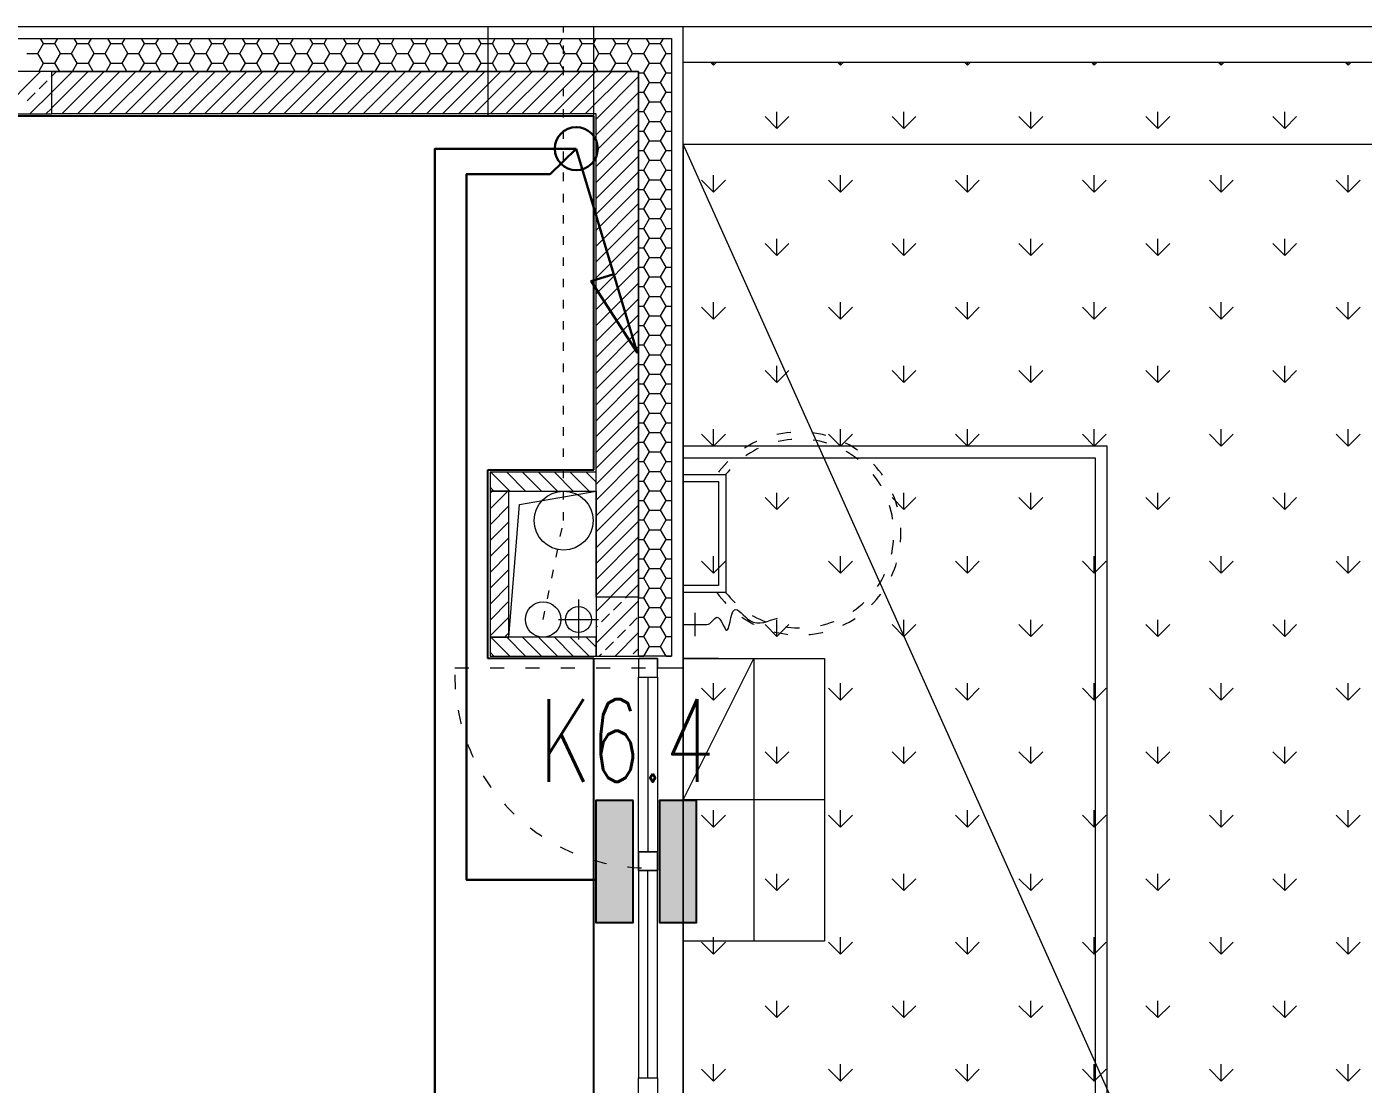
# Model space of a CAD drawing. Header units: millimetres. Extents: x 1780 to 154263, y -7240 to 17216.
# Drawn here: x 152218 to 152786, y 3403 to 3851 of the extents above; entities that cross this region are included whole.
import ezdxf

# ---------------------------------------------------------------- set-up
doc = ezdxf.new("R2010")
doc.units = ezdxf.units.MM
doc.linetypes.add('ACAD_ISO03W100', pattern=[30, 12, -18])
for name, color, linetype, lineweight in [('2d_SX_gruba przekroje', 90, 'Continuous', 20), ('2d_SX_instalacje szkic - kanalizacja sanitarna', 44, 'Continuous', 5), ('2d_SX_instalacje szkic - wentylacja wywiew', 14, 'Continuous', 5), ('2d_SX_instalacje szkic - woda', 140, 'Continuous', 5), ('2d_SX_oznaczenia', 40, 'Continuous', 0), ('2d_SX_przebicia', 96, 'Continuous', 13), ('2d_SX_stolarka okienna', 5, 'Continuous', 5), ('2d_SX_szraf', 251, 'Continuous', 0), ('2d_SX_warstwy', 181, 'Continuous', 9), ('2d_SX_widok', 10, 'Continuous', 9)]:
    doc.layers.add(name, color=color, linetype=linetype, lineweight=lineweight)
doc.layers.add('2d_SX_powierzchnia', color=251, linetype='Continuous', plot=False)
doc.layers.add('2d_SX_rewizja 18 września', color=210, linetype='Continuous')
doc.layers.add('60 instalacje elektryka', color=10, linetype='Continuous')
doc.styles.add('OPIS', font='simplex.shx', dxfattribs={"width": 0.7, "height": 4})

# ---------------------------------------------------------------- blocks, each defined once
blk = doc.blocks.new('2p bc')
at = {"layer": '2d_SX_szraf'}
h = blk.add_hatch(dxfattribs=at)
h.set_pattern_fill('ANSI31', color=8, scale=1.5, angle=90, style=0)
h.set_pattern_definition([(135, (115547.644, -11391.56), (-3.367596, -3.367596), [])])
h.paths.add_polyline_path([(109331, 1901.67), (109331, 1909.67), (109286, 1909.67), (109286, 1901.67)])
h = blk.add_hatch(dxfattribs=at)
h.set_pattern_fill('ANSI31', color=8, scale=1.5, angle=180, style=0)
h.set_pattern_definition([(225, (122587.2253, 8101.3124), (3.367596, -3.367596), [])])
h.paths.add_polyline_path([(109294, 1901.67), (109286, 1901.67), (109286, 1839.67), (109294, 1839.67)])
h = blk.add_hatch(dxfattribs=at)
h.set_pattern_fill('ANSI31', color=8, scale=1.5, angle=90, style=0)
h.set_pattern_definition([(135, (115547.644, -11461.56), (-3.367596, -3.367596), [])])
h.paths.add_polyline_path([(109331, 1831.67), (109331, 1839.67), (109286, 1839.67), (109286, 1831.67)])
at = {"layer": '2d_SX_gruba przekroje', "color": 8}
for p, q in [((109368, 2098.67), (108522.5, 2098.67)), ((109368, 1910.67), (109368, 2098.67)), ((108563, 2060.67), (109330, 2060.67)), ((109330, 2060.67), (109330, 1910.67)), ((109285, 1830.67), (109285, 1910.67)), ((109285, 1910.67), (109330, 1910.67)), ((109368, 1830.67), (109368, 1910.67)), ((109330, 1830.67), (109285, 1830.67)), ((109330, 1830.67), (109357, 1830.67)), ((109357, 1830.67), (109357, 1826.67)), ((109368, 1826.67), (109368, 1830.67)), ((109357, 1826.67), (109368, 1826.67))]:
    blk.add_line(p, q, dxfattribs=at)
at = {"layer": '2d_SX_instalacje szkic - kanalizacja sanitarna', "color": 8}
for points in [[(109323.5, 1855.67), (109323.5, 1838.67)], [(109323.5, 1855.67), (109323.5, 1838.67)], [(109315, 1847.17), (109332, 1847.17)], [(109315, 1847.17), (109332, 1847.17)]]:
    blk.add_lwpolyline(points, dxfattribs=at)
blk.add_circle((109323.5, 1847.17), 5.5, dxfattribs=at)
blk.add_circle((109323.5, 1847.17), 5.5, dxfattribs=at)
at = {"layer": '2d_SX_instalacje szkic - wentylacja wywiew', "color": 8, "linetype": 'ACAD_ISO03W100', "ltscale": 0.3}
for p, q in [((109317.21, 1889.17), (109317.21, 2098.67)), ((109308.5, 1847.17), (109317.21, 1889.17))]:
    blk.add_line(p, q, dxfattribs=at)
at = {"layer": '2d_SX_instalacje szkic - wentylacja wywiew', "color": 8}
for centre, radius in [((109317.21, 1889.17), 12.5), ((109308.5, 1847.17), 7.5)]:
    blk.add_circle(centre, radius, dxfattribs=at)
at = {"layer": '2d_SX_instalacje szkic - woda', "color": 8}
for p, q in [((109373, 1840.06), (109373, 1850.06)), ((109368, 1845.06), (109378, 1845.06))]:
    blk.add_line(p, q, dxfattribs=at)
at = {"layer": '2d_SX_instalacje szkic - woda', "color": 8, "start_tangent": (0.999797, -0.020138), "end_tangent": (0.973228, 0.22984)}
blk.add_spline([(109378, 1845.06), (109382.38, 1848.12), (109386.37, 1842.61), (109389.68, 1851.29), (109396.28, 1846.75), (109407.98, 1847.71)], degree=3, dxfattribs=at)
at = {"layer": '2d_SX_oznaczenia', "color": 8, "ltscale": 0.5}
for p, q in [((109368, 1770.67), (109398, 1830.67)), ((109428, 1770.67), (109368, 1770.67))]:
    blk.add_line(p, q, dxfattribs=at)
at = {"layer": '2d_SX_powierzchnia', "color": 8}
for p, q in [((109330, 2060.67), (109019, 2060.67)), ((109330, 1910.67), (109330, 2060.67)), ((109285, 1830.67), (109285, 1910.67)), ((109285, 1910.67), (109330, 1910.67)), ((109330, 1830.67), (109285, 1830.67)), ((109330, 1290.67), (109330, 1830.67))]:
    blk.add_line(p, q, dxfattribs=at)
at = {"layer": '2d_SX_przebicia', "color": 8}
for p, q in [((109330, 2098.67), (109285, 2098.67)), ((109285, 2098.67), (109285, 2060.67)), ((109330, 2060.67), (109330, 2098.67)), ((109285, 2060.67), (109330, 2060.67)), ((109294, 1901.67), (109331, 1901.67)), ((109294, 1839.67), (109294, 1901.67)), ((109298.51, 1895.95), (109331, 1901.67)), ((109331, 1901.67), (109331, 1839.67)), ((109294, 1839.67), (109298.51, 1895.95)), ((109331, 1839.67), (109294, 1839.67))]:
    blk.add_line(p, q, dxfattribs=at)
at = {"layer": '2d_SX_stolarka okienna', "color": 8, "linetype": 'ACAD_ISO03W100', "ltscale": 0.5}
blk.add_line((109271, 1826.67), (109353, 1826.67), dxfattribs=at)
at = {"layer": '2d_SX_stolarka okienna', "color": 8}
for points in [[(109349, 1830.67), (109349, 1822.67), (109357, 1822.67), (109357, 1830.67), (109349, 1830.67)], [(109349, 1822.67), (109357, 1822.67), (109357, 1748.67), (109349, 1748.67)], [(109349, 1748.67), (109349, 1740.67), (109357, 1740.67), (109357, 1748.67), (109349, 1748.67)], [(109349, 1740.67), (109349, 1748.67), (109357, 1748.67), (109357, 1740.67), (109349, 1740.67)], [(109349, 1652.67), (109357, 1652.67), (109357, 1740.67), (109349, 1740.67)], [(109349, 1644.67), (109349, 1652.67), (109357, 1652.67), (109357, 1644.67), (109349, 1644.67)]]:
    blk.add_lwpolyline(points, close=True, dxfattribs=at)
for points in [[(109353, 1822.67), (109353, 1748.67)], [(109353, 1652.67), (109353, 1740.67)]]:
    blk.add_lwpolyline(points, dxfattribs=at)
at = {"layer": '2d_SX_stolarka okienna', "color": 8, "linetype": 'ACAD_ISO03W100', "ltscale": 0.5}
blk.add_arc((109353.07, 1823.83), 82.07, 180.1168, 269.9514, dxfattribs=at)
at = {"layer": '2d_SX_szraf', "color": 8, "linetype": 'Continuous'}
for p, q in [((109096.47, 2091.51), (109095.22, 2093.67)), ((109101.23, 2091.51), (109102.47, 2093.67)), ((109110.75, 2091.51), (109109.51, 2093.67)), ((109115.52, 2091.51), (109116.76, 2093.67)), ((109125.04, 2091.51), (109123.79, 2093.67)), ((109129.8, 2091.51), (109131.05, 2093.67)), ((109139.33, 2091.51), (109138.08, 2093.67)), ((109144.09, 2091.51), (109145.34, 2093.67)), ((109153.62, 2091.51), (109152.37, 2093.67)), ((109158.38, 2091.51), (109159.62, 2093.67)), ((109167.9, 2091.51), (109166.66, 2093.67)), ((109172.67, 2091.51), (109173.91, 2093.67)), ((109182.19, 2091.51), (109180.94, 2093.67)), ((109186.95, 2091.51), (109188.2, 2093.67)), ((109196.48, 2091.51), (109195.23, 2093.67)), ((109201.24, 2091.51), (109202.49, 2093.67)), ((109210.77, 2091.51), (109209.52, 2093.67)), ((109215.53, 2091.51), (109216.77, 2093.67)), ((109225.05, 2091.51), (109223.81, 2093.67)), ((109229.82, 2091.51), (109231.06, 2093.67)), ((109239.34, 2091.51), (109238.09, 2093.67)), ((109244.1, 2091.51), (109245.35, 2093.67)), ((109253.63, 2091.51), (109252.38, 2093.67)), ((109258.39, 2091.51), (109259.64, 2093.67)), ((109267.92, 2091.51), (109266.67, 2093.67)), ((109272.68, 2091.51), (109273.92, 2093.67)), ((109282.2, 2091.51), (109280.96, 2093.67)), ((109286.97, 2091.51), (109288.21, 2093.67)), ((109296.49, 2091.51), (109295.24, 2093.67)), ((109301.25, 2091.51), (109302.5, 2093.67)), ((109310.78, 2091.51), (109309.53, 2093.67)), ((109315.54, 2091.51), (109316.79, 2093.67)), ((109325.07, 2091.51), (109323.82, 2093.67)), ((109329.83, 2091.51), (109331.07, 2093.67)), ((109339.35, 2091.51), (109338.11, 2093.67)), ((109344.12, 2091.51), (109345.36, 2093.67)), ((109353.64, 2091.51), (109352.39, 2093.67)), ((109358.4, 2091.51), (109359.65, 2093.67)), ((109094.08, 2087.38), (109096.47, 2091.51)), ((109096.47, 2091.51), (109101.23, 2091.51)), ((109103.61, 2087.38), (109101.23, 2091.51)), ((109108.37, 2087.38), (109110.75, 2091.51)), ((109110.75, 2091.51), (109115.52, 2091.51)), ((109117.9, 2087.38), (109115.52, 2091.51)), ((109122.66, 2087.38), (109125.04, 2091.51)), ((109125.04, 2091.51), (109129.8, 2091.51)), ((109132.18, 2087.38), (109129.8, 2091.51)), ((109136.95, 2087.38), (109139.33, 2091.51)), ((109139.33, 2091.51), (109144.09, 2091.51)), ((109146.47, 2087.38), (109144.09, 2091.51)), ((109151.23, 2087.38), (109153.62, 2091.51)), ((109153.62, 2091.51), (109158.38, 2091.51)), ((109160.76, 2087.38), (109158.38, 2091.51)), ((109165.52, 2087.38), (109167.9, 2091.51)), ((109167.9, 2091.51), (109172.67, 2091.51)), ((109175.05, 2087.38), (109172.67, 2091.51)), ((109179.81, 2087.38), (109182.19, 2091.51)), ((109182.19, 2091.51), (109186.95, 2091.51)), ((109189.33, 2087.38), (109186.95, 2091.51)), ((109194.1, 2087.38), (109196.48, 2091.51)), ((109196.48, 2091.51), (109201.24, 2091.51)), ((109203.62, 2087.38), (109201.24, 2091.51)), ((109208.38, 2087.38), (109210.77, 2091.51)), ((109210.77, 2091.51), (109215.53, 2091.51)), ((109217.91, 2087.38), (109215.53, 2091.51)), ((109222.67, 2087.38), (109225.05, 2091.51)), ((109225.05, 2091.51), (109229.82, 2091.51)), ((109232.2, 2087.38), (109229.82, 2091.51)), ((109236.96, 2087.38), (109239.34, 2091.51)), ((109239.34, 2091.51), (109244.1, 2091.51)), ((109246.48, 2087.38), (109244.1, 2091.51)), ((109251.25, 2087.38), (109253.63, 2091.51)), ((109253.63, 2091.51), (109258.39, 2091.51)), ((109260.77, 2087.38), (109258.39, 2091.51)), ((109265.53, 2087.38), (109267.92, 2091.51)), ((109267.92, 2091.51), (109272.68, 2091.51)), ((109275.06, 2087.38), (109272.68, 2091.51)), ((109279.82, 2087.38), (109282.2, 2091.51)), ((109282.2, 2091.51), (109286.97, 2091.51)), ((109289.35, 2087.38), (109286.97, 2091.51)), ((109294.11, 2087.38), (109296.49, 2091.51)), ((109296.49, 2091.51), (109301.25, 2091.51)), ((109303.63, 2087.38), (109301.25, 2091.51)), ((109308.4, 2087.38), (109310.78, 2091.51)), ((109310.78, 2091.51), (109315.54, 2091.51)), ((109317.92, 2087.38), (109315.54, 2091.51)), ((109322.68, 2087.38), (109325.07, 2091.51)), ((109325.07, 2091.51), (109329.83, 2091.51)), ((109332.21, 2087.38), (109329.83, 2091.51)), ((109336.97, 2087.38), (109339.35, 2091.51)), ((109339.35, 2091.51), (109344.12, 2091.51)), ((109346.5, 2087.38), (109344.12, 2091.51)), ((109351.26, 2087.38), (109353.64, 2091.51)), ((109353.64, 2091.51), (109358.4, 2091.51)), ((109360.78, 2087.38), (109358.4, 2091.51)), ((109089.32, 2087.38), (109094.08, 2087.38)), ((109096.47, 2083.26), (109094.08, 2087.38)), ((109094.39, 2079.67), (109096.47, 2083.26)), ((109096.47, 2083.26), (109101.23, 2083.26)), ((109101.23, 2083.26), (109103.61, 2087.38)), ((109103.3, 2079.67), (109101.23, 2083.26)), ((109103.61, 2087.38), (109108.37, 2087.38)), ((109110.75, 2083.26), (109108.37, 2087.38)), ((109108.68, 2079.67), (109110.75, 2083.26)), ((109110.75, 2083.26), (109115.52, 2083.26)), ((109115.52, 2083.26), (109117.9, 2087.38)), ((109117.59, 2079.67), (109115.52, 2083.26)), ((109117.9, 2087.38), (109122.66, 2087.38)), ((109125.04, 2083.26), (109122.66, 2087.38)), ((109122.97, 2079.67), (109125.04, 2083.26)), ((109125.04, 2083.26), (109129.8, 2083.26)), ((109129.8, 2083.26), (109132.18, 2087.38)), ((109131.88, 2079.67), (109129.8, 2083.26)), ((109132.18, 2087.38), (109136.95, 2087.38)), ((109139.33, 2083.26), (109136.95, 2087.38)), ((109137.25, 2079.67), (109139.33, 2083.26)), ((109139.33, 2083.26), (109144.09, 2083.26)), ((109144.09, 2083.26), (109146.47, 2087.38)), ((109146.16, 2079.67), (109144.09, 2083.26)), ((109146.47, 2087.38), (109151.23, 2087.38)), ((109153.62, 2083.26), (109151.23, 2087.38)), ((109151.54, 2079.67), (109153.62, 2083.26)), ((109153.62, 2083.26), (109158.38, 2083.26)), ((109158.38, 2083.26), (109160.76, 2087.38)), ((109160.45, 2079.67), (109158.38, 2083.26)), ((109160.76, 2087.38), (109165.52, 2087.38)), ((109167.9, 2083.26), (109165.52, 2087.38)), ((109165.83, 2079.67), (109167.9, 2083.26)), ((109167.9, 2083.26), (109172.67, 2083.26)), ((109172.67, 2083.26), (109175.05, 2087.38)), ((109174.74, 2079.67), (109172.67, 2083.26)), ((109175.05, 2087.38), (109179.81, 2087.38)), ((109182.19, 2083.26), (109179.81, 2087.38)), ((109180.12, 2079.67), (109182.19, 2083.26)), ((109182.19, 2083.26), (109186.95, 2083.26)), ((109186.95, 2083.26), (109189.33, 2087.38)), ((109189.03, 2079.67), (109186.95, 2083.26)), ((109189.33, 2087.38), (109194.1, 2087.38)), ((109196.48, 2083.26), (109194.1, 2087.38)), ((109194.4, 2079.67), (109196.48, 2083.26)), ((109196.48, 2083.26), (109201.24, 2083.26)), ((109201.24, 2083.26), (109203.62, 2087.38)), ((109203.31, 2079.67), (109201.24, 2083.26)), ((109203.62, 2087.38), (109208.38, 2087.38)), ((109210.77, 2083.26), (109208.38, 2087.38)), ((109208.69, 2079.67), (109210.77, 2083.26)), ((109210.77, 2083.26), (109215.53, 2083.26)), ((109215.53, 2083.26), (109217.91, 2087.38)), ((109217.6, 2079.67), (109215.53, 2083.26)), ((109217.91, 2087.38), (109222.67, 2087.38)), ((109225.05, 2083.26), (109222.67, 2087.38)), ((109222.98, 2079.67), (109225.05, 2083.26)), ((109225.05, 2083.26), (109229.82, 2083.26)), ((109229.82, 2083.26), (109232.2, 2087.38)), ((109231.89, 2079.67), (109229.82, 2083.26)), ((109232.2, 2087.38), (109236.96, 2087.38)), ((109239.34, 2083.26), (109236.96, 2087.38)), ((109237.27, 2079.67), (109239.34, 2083.26)), ((109239.34, 2083.26), (109244.1, 2083.26)), ((109244.1, 2083.26), (109246.48, 2087.38)), ((109246.18, 2079.67), (109244.1, 2083.26)), ((109246.48, 2087.38), (109251.25, 2087.38)), ((109253.63, 2083.26), (109251.25, 2087.38)), ((109251.55, 2079.67), (109253.63, 2083.26)), ((109253.63, 2083.26), (109258.39, 2083.26)), ((109258.39, 2083.26), (109260.77, 2087.38)), ((109260.46, 2079.67), (109258.39, 2083.26)), ((109260.77, 2087.38), (109265.53, 2087.38)), ((109267.92, 2083.26), (109265.53, 2087.38)), ((109265.84, 2079.67), (109267.92, 2083.26)), ((109267.92, 2083.26), (109272.68, 2083.26)), ((109272.68, 2083.26), (109275.06, 2087.38)), ((109274.75, 2079.67), (109272.68, 2083.26)), ((109275.06, 2087.38), (109279.82, 2087.38)), ((109282.2, 2083.26), (109279.82, 2087.38)), ((109280.13, 2079.67), (109282.2, 2083.26)), ((109282.2, 2083.26), (109286.97, 2083.26)), ((109286.97, 2083.26), (109289.35, 2087.38)), ((109289.04, 2079.67), (109286.97, 2083.26)), ((109289.35, 2087.38), (109294.11, 2087.38)), ((109296.49, 2083.26), (109294.11, 2087.38)), ((109294.42, 2079.67), (109296.49, 2083.26)), ((109296.49, 2083.26), (109301.25, 2083.26)), ((109301.25, 2083.26), (109303.63, 2087.38)), ((109303.33, 2079.67), (109301.25, 2083.26)), ((109303.63, 2087.38), (109308.4, 2087.38)), ((109310.78, 2083.26), (109308.4, 2087.38)), ((109308.7, 2079.67), (109310.78, 2083.26)), ((109310.78, 2083.26), (109315.54, 2083.26)), ((109315.54, 2083.26), (109317.92, 2087.38)), ((109317.61, 2079.67), (109315.54, 2083.26)), ((109317.92, 2087.38), (109322.68, 2087.38)), ((109325.07, 2083.26), (109322.68, 2087.38)), ((109322.99, 2079.67), (109325.07, 2083.26)), ((109325.07, 2083.26), (109329.83, 2083.26)), ((109329.83, 2083.26), (109332.21, 2087.38)), ((109331.9, 2079.67), (109329.83, 2083.26)), ((109332.21, 2087.38), (109336.97, 2087.38)), ((109339.35, 2083.26), (109336.97, 2087.38)), ((109337.28, 2079.67), (109339.35, 2083.26)), ((109339.35, 2083.26), (109344.12, 2083.26)), ((109344.12, 2083.26), (109346.5, 2087.38)), ((109346.19, 2079.67), (109344.12, 2083.26)), ((109346.5, 2087.38), (109351.26, 2087.38)), ((109353.64, 2083.26), (109351.26, 2087.38)), ((109351.26, 2079.13), (109353.64, 2083.26)), ((109353.64, 2083.26), (109358.4, 2083.26)), ((109358.4, 2083.26), (109360.78, 2087.38)), ((109360.78, 2079.13), (109358.4, 2083.26)), ((109360.78, 2087.38), (109363, 2087.38)), ((109380.84, 2082.41), (109379.58, 2083.67)), ((109380.84, 2082.41), (109380.84, 2083.67)), ((109380.84, 2082.41), (109382.09, 2083.67)), ((109434.72, 2082.41), (109433.46, 2083.67)), ((109434.72, 2082.41), (109434.72, 2083.67)), ((109434.72, 2082.41), (109435.98, 2083.67)), ((109488.6, 2082.41), (109487.35, 2083.67)), ((109488.6, 2082.41), (109488.6, 2083.67)), ((109488.6, 2082.41), (109489.86, 2083.67)), ((109542.48, 2082.41), (109541.23, 2083.67)), ((109542.48, 2082.41), (109542.48, 2083.67)), ((109542.48, 2082.41), (109543.74, 2083.67)), ((109596.36, 2082.41), (109595.11, 2083.67)), ((109596.36, 2082.41), (109596.36, 2083.67)), ((109596.36, 2082.41), (109597.62, 2083.67)), ((109650.25, 2082.41), (109648.99, 2083.67)), ((109650.25, 2082.41), (109650.25, 2083.67)), ((109650.25, 2082.41), (109651.5, 2083.67)), ((109077.22, 2061.67), (109095.22, 2079.67)), ((109099.64, 2077.36), (109100, 2077.71)), ((109100, 2077.71), (109101.95, 2079.67)), ((109100, 2070.98), (109108.69, 2079.67)), ((109100, 2064.24), (109115.42, 2079.67)), ((109104.16, 2061.67), (109122.16, 2079.67)), ((109110.89, 2061.67), (109128.89, 2079.67)), ((109117.63, 2061.67), (109135.63, 2079.67)), ((109124.36, 2061.67), (109142.36, 2079.67)), ((109131.1, 2061.67), (109149.1, 2079.67)), ((109137.83, 2061.67), (109155.83, 2079.67)), ((109144.57, 2061.67), (109162.57, 2079.67)), ((109151.3, 2061.67), (109169.3, 2079.67)), ((109158.04, 2061.67), (109176.04, 2079.67)), ((109164.77, 2061.67), (109182.77, 2079.67)), ((109171.51, 2061.67), (109189.51, 2079.67)), ((109178.24, 2061.67), (109196.24, 2079.67)), ((109184.98, 2061.67), (109202.98, 2079.67)), ((109191.72, 2061.67), (109209.72, 2079.67)), ((109198.45, 2061.67), (109216.45, 2079.67)), ((109205.19, 2061.67), (109223.19, 2079.67)), ((109211.92, 2061.67), (109229.92, 2079.67)), ((109218.66, 2061.67), (109236.66, 2079.67)), ((109225.39, 2061.67), (109243.39, 2079.67)), ((109232.13, 2061.67), (109250.13, 2079.67)), ((109238.86, 2061.67), (109256.86, 2079.67)), ((109245.6, 2061.67), (109263.6, 2079.67)), ((109252.33, 2061.67), (109270.33, 2079.67)), ((109259.07, 2061.67), (109277.07, 2079.67)), ((109265.8, 2061.67), (109283.8, 2079.67)), ((109272.54, 2061.67), (109290.54, 2079.67)), ((109279.27, 2061.67), (109297.27, 2079.67)), ((109286.01, 2061.67), (109304.01, 2079.67)), ((109292.74, 2061.67), (109310.74, 2079.67)), ((109299.48, 2061.67), (109317.48, 2079.67)), ((109306.21, 2061.67), (109324.21, 2079.67)), ((109312.95, 2061.67), (109330.95, 2079.67)), ((109319.68, 2061.67), (109337.68, 2079.67)), ((109326.42, 2061.67), (109344.42, 2079.67)), ((109331, 2059.51), (109349, 2077.51)), ((109349, 2079.13), (109351.26, 2079.13)), ((109353.64, 2075.01), (109351.26, 2079.13)), ((109358.4, 2075.01), (109360.78, 2079.13)), ((109360.78, 2079.13), (109363, 2079.13)), ((109090.69, 2061.67), (109100, 2070.98)), ((109094.59, 2072.31), (109097.96, 2075.68)), ((109331, 2052.78), (109349, 2070.78)), ((109349, 2070.88), (109351.26, 2070.88)), ((109351.26, 2070.88), (109353.64, 2075.01)), ((109353.64, 2066.76), (109351.26, 2070.88)), ((109353.64, 2075.01), (109358.4, 2075.01)), ((109360.78, 2070.88), (109358.4, 2075.01)), ((109358.4, 2066.76), (109360.78, 2070.88)), ((109360.78, 2070.88), (109363, 2070.88)), ((109089.54, 2067.26), (109092.91, 2070.62)), ((109351.26, 2062.64), (109353.64, 2066.76)), ((109353.64, 2066.76), (109358.4, 2066.76)), ((109360.78, 2062.64), (109358.4, 2066.76)), ((109097.42, 2061.67), (109099.64, 2063.89)), ((109331, 2046.04), (109349, 2064.04)), ((109349, 2062.64), (109351.26, 2062.64)), ((109353.64, 2058.51), (109351.26, 2062.64)), ((109358.4, 2058.51), (109360.78, 2062.64)), ((109360.78, 2062.64), (109363, 2062.64)), ((109407.78, 2055.47), (109402.73, 2060.52)), ((109407.78, 2055.47), (109407.78, 2062.61)), ((109407.78, 2055.47), (109412.83, 2060.52)), ((109461.66, 2055.47), (109456.61, 2060.52)), ((109461.66, 2055.47), (109461.66, 2062.61)), ((109461.66, 2055.47), (109466.71, 2060.52)), ((109515.54, 2055.47), (109510.49, 2060.52)), ((109515.54, 2055.47), (109515.54, 2062.61)), ((109515.54, 2055.47), (109520.59, 2060.52)), ((109569.42, 2055.47), (109564.37, 2060.52)), ((109569.42, 2055.47), (109569.42, 2062.61)), ((109569.42, 2055.47), (109574.48, 2060.52)), ((109623.31, 2055.47), (109618.25, 2060.52)), ((109623.31, 2055.47), (109623.31, 2062.61)), ((109623.31, 2055.47), (109628.36, 2060.52)), ((109331, 2039.31), (109349, 2057.31)), ((109349, 2054.39), (109351.26, 2054.39)), ((109351.26, 2054.39), (109353.64, 2058.51)), ((109353.64, 2050.26), (109351.26, 2054.39)), ((109353.64, 2058.51), (109358.4, 2058.51)), ((109360.78, 2054.39), (109358.4, 2058.51)), ((109358.4, 2050.26), (109360.78, 2054.39)), ((109360.78, 2054.39), (109363, 2054.39)), ((109331, 2032.57), (109349, 2050.57)), ((109351.26, 2046.14), (109353.64, 2050.26)), ((109353.64, 2050.26), (109358.4, 2050.26)), ((109360.78, 2046.14), (109358.4, 2050.26)), ((109331, 2025.83), (109349, 2043.83)), ((109349, 2046.14), (109351.26, 2046.14)), ((109353.64, 2042.01), (109351.26, 2046.14)), ((109358.4, 2042.01), (109360.78, 2046.14)), ((109360.78, 2046.14), (109363, 2046.14)), ((109331, 2019.1), (109349, 2037.1)), ((109349, 2037.89), (109351.26, 2037.89)), ((109351.26, 2037.89), (109353.64, 2042.01)), ((109353.64, 2033.76), (109351.26, 2037.89)), ((109353.64, 2042.01), (109358.4, 2042.01)), ((109360.78, 2037.89), (109358.4, 2042.01)), ((109358.4, 2033.76), (109360.78, 2037.89)), ((109360.78, 2037.89), (109363, 2037.89)), ((109351.26, 2029.64), (109353.64, 2033.76)), ((109353.64, 2033.76), (109358.4, 2033.76)), ((109360.78, 2029.64), (109358.4, 2033.76)), ((109380.84, 2028.53), (109375.79, 2033.58)), ((109380.84, 2028.53), (109380.84, 2035.67)), ((109380.84, 2028.53), (109385.89, 2033.58)), ((109434.72, 2028.53), (109429.67, 2033.58)), ((109434.72, 2028.53), (109434.72, 2035.67)), ((109434.72, 2028.53), (109439.77, 2033.58)), ((109488.6, 2028.53), (109483.55, 2033.58)), ((109488.6, 2028.53), (109488.6, 2035.67)), ((109488.6, 2028.53), (109493.65, 2033.58)), ((109542.48, 2028.53), (109537.43, 2033.58)), ((109542.48, 2028.53), (109542.48, 2035.67)), ((109542.48, 2028.53), (109547.53, 2033.58)), ((109596.36, 2028.53), (109591.31, 2033.58)), ((109596.36, 2028.53), (109596.36, 2035.67)), ((109596.36, 2028.53), (109601.42, 2033.58)), ((109650.25, 2028.53), (109645.2, 2033.58)), ((109650.25, 2028.53), (109650.25, 2035.67)), ((109650.25, 2028.53), (109655.3, 2033.58)), ((109331, 2012.36), (109349, 2030.36)), ((109349, 2029.64), (109351.26, 2029.64)), ((109353.64, 2025.52), (109351.26, 2029.64)), ((109351.26, 2021.39), (109353.64, 2025.52)), ((109353.64, 2025.52), (109358.4, 2025.52)), ((109358.4, 2025.52), (109360.78, 2029.64)), ((109360.78, 2021.39), (109358.4, 2025.52)), ((109360.78, 2029.64), (109363, 2029.64)), ((109331, 2005.63), (109349, 2023.63)), ((109349, 2021.39), (109351.26, 2021.39)), ((109353.64, 2017.27), (109351.26, 2021.39)), ((109358.4, 2017.27), (109360.78, 2021.39)), ((109360.78, 2021.39), (109363, 2021.39)), ((109331, 1998.89), (109349, 2016.89)), ((109351.26, 2013.14), (109353.64, 2017.27)), ((109353.64, 2017.27), (109358.4, 2017.27)), ((109360.78, 2013.14), (109358.4, 2017.27)), ((109331, 1992.16), (109349, 2010.16)), ((109349, 2013.14), (109351.26, 2013.14)), ((109353.64, 2009.02), (109351.26, 2013.14)), ((109351.26, 2004.89), (109353.64, 2009.02)), ((109353.64, 2009.02), (109358.4, 2009.02)), ((109358.4, 2009.02), (109360.78, 2013.14)), ((109360.78, 2004.89), (109358.4, 2009.02)), ((109360.78, 2013.14), (109363, 2013.14)), ((109407.78, 2001.59), (109407.78, 2008.73)), ((109461.66, 2001.59), (109461.66, 2008.73)), ((109515.54, 2001.59), (109515.54, 2008.73)), ((109569.42, 2001.59), (109569.42, 2008.73)), ((109623.31, 2001.59), (109623.31, 2008.73)), ((109331, 1985.42), (109349, 2003.42)), ((109349, 2004.89), (109351.26, 2004.89)), ((109353.64, 2000.77), (109351.26, 2004.89)), ((109358.4, 2000.77), (109360.78, 2004.89)), ((109360.78, 2004.89), (109363, 2004.89)), ((109407.78, 2001.59), (109402.73, 2006.64)), ((109407.78, 2001.59), (109412.83, 2006.64)), ((109461.66, 2001.59), (109456.61, 2006.64)), ((109461.66, 2001.59), (109466.71, 2006.64)), ((109515.54, 2001.59), (109510.49, 2006.64)), ((109515.54, 2001.59), (109520.59, 2006.64)), ((109569.42, 2001.59), (109564.37, 2006.64)), ((109569.42, 2001.59), (109574.48, 2006.64)), ((109623.31, 2001.59), (109618.25, 2006.64)), ((109623.31, 2001.59), (109628.36, 2006.64)), ((109351.26, 1996.64), (109353.64, 2000.77)), ((109353.64, 2000.77), (109358.4, 2000.77)), ((109360.78, 1996.64), (109358.4, 2000.77)), ((109331, 1978.69), (109349, 1996.69)), ((109349, 1996.64), (109351.26, 1996.64)), ((109353.64, 1992.52), (109351.26, 1996.64)), ((109351.26, 1988.4), (109353.64, 1992.52)), ((109353.64, 1992.52), (109358.4, 1992.52)), ((109358.4, 1992.52), (109360.78, 1996.64)), ((109360.78, 1988.4), (109358.4, 1992.52)), ((109360.78, 1996.64), (109363, 1996.64)), ((109331, 1971.95), (109349, 1989.95)), ((109349, 1988.4), (109351.26, 1988.4)), ((109353.64, 1984.27), (109351.26, 1988.4)), ((109358.4, 1984.27), (109360.78, 1988.4)), ((109360.78, 1988.4), (109363, 1988.4)), ((109331, 1965.22), (109349, 1983.22)), ((109349, 1980.15), (109351.26, 1980.15)), ((109351.26, 1980.15), (109353.64, 1984.27)), ((109353.64, 1976.02), (109351.26, 1980.15)), ((109353.64, 1984.27), (109358.4, 1984.27)), ((109360.78, 1980.15), (109358.4, 1984.27)), ((109358.4, 1976.02), (109360.78, 1980.15)), ((109360.78, 1980.15), (109363, 1980.15)), ((109380.84, 1974.65), (109380.84, 1981.79)), ((109434.72, 1974.65), (109434.72, 1981.79)), ((109488.6, 1974.65), (109488.6, 1981.79)), ((109542.48, 1974.65), (109542.48, 1981.79)), ((109596.36, 1974.65), (109596.36, 1981.79)), ((109650.25, 1974.65), (109650.25, 1981.79)), ((109331, 1958.48), (109349, 1976.48)), ((109351.26, 1971.9), (109353.64, 1976.02)), ((109353.64, 1976.02), (109358.4, 1976.02)), ((109360.78, 1971.9), (109358.4, 1976.02)), ((109380.84, 1974.65), (109375.79, 1979.7)), ((109380.84, 1974.65), (109385.89, 1979.7)), ((109434.72, 1974.65), (109429.67, 1979.7)), ((109434.72, 1974.65), (109439.77, 1979.7)), ((109488.6, 1974.65), (109483.55, 1979.7)), ((109488.6, 1974.65), (109493.65, 1979.7)), ((109542.48, 1974.65), (109537.43, 1979.7)), ((109542.48, 1974.65), (109547.53, 1979.7)), ((109596.36, 1974.65), (109591.31, 1979.7)), ((109596.36, 1974.65), (109601.42, 1979.7)), ((109650.25, 1974.65), (109645.2, 1979.7)), ((109650.25, 1974.65), (109655.3, 1979.7)), ((109331, 1951.75), (109349, 1969.75)), ((109349, 1971.9), (109351.26, 1971.9)), ((109353.64, 1967.77), (109351.26, 1971.9)), ((109358.4, 1967.77), (109360.78, 1971.9)), ((109360.78, 1971.9), (109363, 1971.9)), ((109331, 1945.01), (109349, 1963.01)), ((109349, 1963.65), (109351.26, 1963.65)), ((109351.26, 1963.65), (109353.64, 1967.77)), ((109353.64, 1959.52), (109351.26, 1963.65)), ((109353.64, 1967.77), (109358.4, 1967.77)), ((109360.78, 1963.65), (109358.4, 1967.77)), ((109358.4, 1959.52), (109360.78, 1963.65)), ((109360.78, 1963.65), (109363, 1963.65)), ((109351.26, 1955.4), (109353.64, 1959.52)), ((109353.64, 1959.52), (109358.4, 1959.52)), ((109360.78, 1955.4), (109358.4, 1959.52)), ((109331, 1938.28), (109349, 1956.28)), ((109349, 1955.4), (109351.26, 1955.4)), ((109353.64, 1951.28), (109351.26, 1955.4)), ((109358.4, 1951.28), (109360.78, 1955.4)), ((109360.78, 1955.4), (109363, 1955.4)), ((109407.78, 1947.71), (109402.73, 1952.76)), ((109407.78, 1947.71), (109407.78, 1954.85)), ((109407.78, 1947.71), (109412.83, 1952.76)), ((109461.66, 1947.71), (109456.61, 1952.76)), ((109461.66, 1947.71), (109461.66, 1954.85)), ((109461.66, 1947.71), (109466.71, 1952.76)), ((109515.54, 1947.71), (109510.49, 1952.76)), ((109515.54, 1947.71), (109515.54, 1954.85)), ((109515.54, 1947.71), (109520.59, 1952.76)), ((109569.42, 1947.71), (109564.37, 1952.76)), ((109569.42, 1947.71), (109569.42, 1954.85)), ((109569.42, 1947.71), (109574.48, 1952.76)), ((109623.31, 1947.71), (109618.25, 1952.76)), ((109623.31, 1947.71), (109623.31, 1954.85)), ((109623.31, 1947.71), (109628.36, 1952.76)), ((109331, 1931.54), (109349, 1949.54)), ((109349, 1947.15), (109351.26, 1947.15)), ((109351.26, 1947.15), (109353.64, 1951.28)), ((109353.64, 1943.03), (109351.26, 1947.15)), ((109353.64, 1951.28), (109358.4, 1951.28)), ((109360.78, 1947.15), (109358.4, 1951.28)), ((109358.4, 1943.03), (109360.78, 1947.15)), ((109360.78, 1947.15), (109363, 1947.15)), ((109331, 1924.81), (109349, 1942.81)), ((109351.26, 1938.9), (109353.64, 1943.03)), ((109353.64, 1943.03), (109358.4, 1943.03)), ((109360.78, 1938.9), (109358.4, 1943.03)), ((109331, 1918.07), (109349, 1936.07)), ((109349, 1938.9), (109351.26, 1938.9)), ((109353.64, 1934.78), (109351.26, 1938.9)), ((109351.26, 1930.65), (109353.64, 1934.78)), ((109353.64, 1934.78), (109358.4, 1934.78)), ((109358.4, 1934.78), (109360.78, 1938.9)), ((109360.78, 1930.65), (109358.4, 1934.78)), ((109360.78, 1938.9), (109363, 1938.9)), ((109331, 1911.34), (109349, 1929.34)), ((109349, 1930.65), (109351.26, 1930.65)), ((109353.64, 1926.53), (109351.26, 1930.65)), ((109358.4, 1926.53), (109360.78, 1930.65)), ((109360.78, 1930.65), (109363, 1930.65)), ((109351.26, 1922.4), (109353.64, 1926.53)), ((109353.64, 1926.53), (109358.4, 1926.53)), ((109360.78, 1922.4), (109358.4, 1926.53)), ((109380.84, 1920.77), (109375.79, 1925.82)), ((109380.84, 1920.77), (109380.84, 1927.91)), ((109380.84, 1920.77), (109385.89, 1925.82)), ((109434.72, 1920.77), (109429.67, 1925.82)), ((109434.72, 1920.77), (109434.72, 1927.91)), ((109434.72, 1920.77), (109439.77, 1925.82)), ((109488.6, 1920.77), (109483.55, 1925.82)), ((109488.6, 1920.77), (109488.6, 1927.91)), ((109488.6, 1920.77), (109493.65, 1925.82)), ((109542.48, 1920.77), (109537.43, 1925.82)), ((109542.48, 1920.77), (109542.48, 1927.91)), ((109542.48, 1920.77), (109547.53, 1925.82)), ((109596.36, 1920.77), (109591.31, 1925.82)), ((109596.36, 1920.77), (109596.36, 1927.91)), ((109596.36, 1920.77), (109601.42, 1925.82)), ((109650.25, 1920.77), (109645.2, 1925.82)), ((109650.25, 1920.77), (109650.25, 1927.91)), ((109650.25, 1920.77), (109655.3, 1925.82)), ((109331, 1904.6), (109349, 1922.6)), ((109349, 1922.4), (109351.26, 1922.4)), ((109353.64, 1918.28), (109351.26, 1922.4)), ((109351.26, 1914.16), (109353.64, 1918.28)), ((109353.64, 1918.28), (109358.4, 1918.28)), ((109358.4, 1918.28), (109360.78, 1922.4)), ((109360.78, 1914.16), (109358.4, 1918.28)), ((109360.78, 1922.4), (109363, 1922.4)), ((109331, 1897.87), (109349, 1915.87)), ((109349, 1914.16), (109351.26, 1914.16)), ((109353.64, 1910.03), (109351.26, 1914.16)), ((109358.4, 1910.03), (109360.78, 1914.16)), ((109360.78, 1914.16), (109363, 1914.16)), ((109331, 1891.13), (109349, 1909.13)), ((109351.26, 1905.91), (109353.64, 1910.03)), ((109353.64, 1910.03), (109358.4, 1910.03)), ((109360.78, 1905.91), (109358.4, 1910.03)), ((109331, 1884.4), (109349, 1902.4)), ((109349, 1905.91), (109351.26, 1905.91)), ((109353.64, 1901.78), (109351.26, 1905.91)), ((109351.26, 1897.66), (109353.64, 1901.78)), ((109353.64, 1901.78), (109358.4, 1901.78)), ((109358.4, 1901.78), (109360.78, 1905.91)), ((109360.78, 1897.66), (109358.4, 1901.78)), ((109360.78, 1905.91), (109363, 1905.91)), ((109407.78, 1893.83), (109407.78, 1900.97)), ((109461.66, 1893.83), (109461.66, 1900.97)), ((109515.54, 1893.83), (109515.54, 1900.97)), ((109569.42, 1893.83), (109569.42, 1900.97)), ((109623.31, 1893.83), (109623.31, 1900.97)), ((109331, 1877.66), (109349, 1895.66)), ((109349, 1897.66), (109351.26, 1897.66)), ((109353.64, 1893.53), (109351.26, 1897.66)), ((109358.4, 1893.53), (109360.78, 1897.66)), ((109360.78, 1897.66), (109363, 1897.66)), ((109407.78, 1893.83), (109402.73, 1898.88)), ((109407.78, 1893.83), (109412.83, 1898.88)), ((109461.66, 1893.83), (109456.61, 1898.88)), ((109461.66, 1893.83), (109466.71, 1898.88)), ((109515.54, 1893.83), (109510.49, 1898.88)), ((109515.54, 1893.83), (109520.59, 1898.88)), ((109569.42, 1893.83), (109564.37, 1898.88)), ((109569.42, 1893.83), (109574.48, 1898.88)), ((109623.31, 1893.83), (109618.25, 1898.88)), ((109623.31, 1893.83), (109628.36, 1898.88)), ((109349, 1889.41), (109351.26, 1889.41)), ((109351.26, 1889.41), (109353.64, 1893.53)), ((109353.64, 1885.28), (109351.26, 1889.41)), ((109353.64, 1893.53), (109358.4, 1893.53)), ((109360.78, 1889.41), (109358.4, 1893.53)), ((109358.4, 1885.28), (109360.78, 1889.41)), ((109360.78, 1889.41), (109363, 1889.41)), ((109331, 1870.93), (109349, 1888.93)), ((109351.26, 1881.16), (109353.64, 1885.28)), ((109353.64, 1885.28), (109358.4, 1885.28)), ((109360.78, 1881.16), (109358.4, 1885.28)), ((109331, 1864.19), (109349, 1882.19)), ((109349, 1881.16), (109351.26, 1881.16)), ((109353.64, 1877.04), (109351.26, 1881.16)), ((109358.4, 1877.04), (109360.78, 1881.16)), ((109360.78, 1881.16), (109363, 1881.16)), ((109331, 1857.46), (109349, 1875.46)), ((109349, 1872.91), (109351.26, 1872.91)), ((109351.26, 1872.91), (109353.64, 1877.04)), ((109353.64, 1868.79), (109351.26, 1872.91)), ((109353.64, 1877.04), (109358.4, 1877.04)), ((109360.78, 1872.91), (109358.4, 1877.04)), ((109358.4, 1868.79), (109360.78, 1872.91)), ((109360.78, 1872.91), (109363, 1872.91)), ((109380.84, 1866.88), (109380.84, 1874.03)), ((109434.72, 1866.88), (109434.72, 1874.03)), ((109488.6, 1866.88), (109488.6, 1874.03)), ((109542.48, 1866.88), (109542.48, 1874.03)), ((109596.36, 1866.88), (109596.36, 1874.03)), ((109650.25, 1866.88), (109650.25, 1874.03)), ((109336.95, 1856.67), (109349, 1868.72)), ((109351.26, 1864.66), (109353.64, 1868.79)), ((109353.64, 1868.79), (109358.4, 1868.79)), ((109360.78, 1864.66), (109358.4, 1868.79)), ((109380.84, 1866.88), (109375.79, 1871.94)), ((109380.84, 1866.88), (109385.89, 1871.94)), ((109434.72, 1866.88), (109429.67, 1871.94)), ((109434.72, 1866.88), (109439.77, 1871.94)), ((109488.6, 1866.88), (109483.55, 1871.94)), ((109488.6, 1866.88), (109493.65, 1871.94)), ((109542.48, 1866.88), (109537.43, 1871.94)), ((109542.48, 1866.88), (109547.53, 1871.94)), ((109596.36, 1866.88), (109591.31, 1871.94)), ((109596.36, 1866.88), (109601.42, 1871.94)), ((109650.25, 1866.88), (109645.2, 1871.94)), ((109650.25, 1866.88), (109655.3, 1871.94)), ((109343.68, 1856.67), (109349, 1861.98)), ((109349, 1864.66), (109351.26, 1864.66)), ((109353.64, 1860.54), (109351.26, 1864.66)), ((109358.4, 1860.54), (109360.78, 1864.66)), ((109360.78, 1864.66), (109363, 1864.66)), ((109331, 1850.56), (109337.11, 1856.67)), ((109343.44, 1856.26), (109343.84, 1856.67)), ((109349, 1856.41), (109351.26, 1856.41)), ((109351.26, 1856.41), (109353.64, 1860.54)), ((109353.64, 1852.29), (109351.26, 1856.41)), ((109353.64, 1860.54), (109358.4, 1860.54)), ((109360.78, 1856.41), (109358.4, 1860.54)), ((109358.4, 1852.29), (109360.78, 1856.41)), ((109360.78, 1856.41), (109363, 1856.41)), ((109331, 1837.09), (109349, 1855.09)), ((109333.33, 1846.16), (109336.7, 1849.53)), ((109338.38, 1851.21), (109341.75, 1854.58)), ((109351.26, 1848.16), (109353.64, 1852.29)), ((109353.64, 1852.29), (109358.4, 1852.29)), ((109360.78, 1848.16), (109358.4, 1852.29)), ((109331, 1843.82), (109331.65, 1844.47)), ((109345.12, 1844.47), (109348.49, 1847.84)), ((109349, 1848.16), (109351.26, 1848.16)), ((109353.64, 1844.04), (109351.26, 1848.16)), ((109351.26, 1839.92), (109353.64, 1844.04)), ((109353.64, 1844.04), (109358.4, 1844.04)), ((109358.4, 1844.04), (109360.78, 1848.16)), ((109360.78, 1839.92), (109358.4, 1844.04)), ((109360.78, 1848.16), (109363, 1848.16)), ((109407.78, 1839.94), (109402.73, 1845)), ((109407.78, 1839.94), (109407.78, 1847.09)), ((109407.78, 1839.94), (109412.83, 1845)), ((109461.66, 1839.94), (109456.61, 1845)), ((109461.66, 1839.94), (109461.66, 1847.09)), ((109461.66, 1839.94), (109466.71, 1845)), ((109515.54, 1839.94), (109510.49, 1845)), ((109515.54, 1839.94), (109515.54, 1847.09)), ((109515.54, 1839.94), (109520.59, 1845)), ((109569.42, 1839.94), (109564.37, 1845)), ((109569.42, 1839.94), (109569.42, 1847.09)), ((109569.42, 1839.94), (109574.48, 1845)), ((109623.31, 1839.94), (109618.25, 1845)), ((109623.31, 1839.94), (109623.31, 1847.09)), ((109623.31, 1839.94), (109628.36, 1845)), ((109339.05, 1831.67), (109349, 1841.62)), ((109340.07, 1839.42), (109343.44, 1842.79)), ((109349, 1839.92), (109351.26, 1839.92)), ((109353.64, 1835.79), (109351.26, 1839.92)), ((109358.4, 1835.79), (109360.78, 1839.92)), ((109360.78, 1839.92), (109363, 1839.92)), ((109332.31, 1831.67), (109333.33, 1832.69)), ((109335.02, 1834.37), (109338.38, 1837.74)), ((109346.8, 1832.69), (109349, 1834.88)), ((109351.26, 1831.67), (109353.64, 1835.79)), ((109353.64, 1835.79), (109358.4, 1835.79)), ((109360.78, 1831.67), (109358.4, 1835.79)), ((109349, 1831.67), (109351.26, 1831.67)), ((109351.26, 1831.67), (109351.26, 1831.67)), ((109360.78, 1831.67), (109363, 1831.67)), ((109360.78, 1831.67), (109360.78, 1831.67)), ((109380.84, 1813), (109375.79, 1818.05)), ((109380.84, 1813), (109380.84, 1820.15)), ((109380.84, 1813), (109385.89, 1818.05)), ((109434.72, 1813), (109429.67, 1818.05)), ((109434.72, 1813), (109434.72, 1820.15)), ((109434.72, 1813), (109439.77, 1818.05)), ((109488.6, 1813), (109483.55, 1818.05)), ((109488.6, 1813), (109488.6, 1820.15)), ((109488.6, 1813), (109493.65, 1818.05)), ((109542.48, 1813), (109537.43, 1818.05)), ((109542.48, 1813), (109542.48, 1820.15)), ((109542.48, 1813), (109547.53, 1818.05)), ((109596.36, 1813), (109591.31, 1818.05)), ((109596.36, 1813), (109596.36, 1820.15)), ((109596.36, 1813), (109601.42, 1818.05)), ((109650.25, 1813), (109645.2, 1818.05)), ((109650.25, 1813), (109650.25, 1820.15)), ((109650.25, 1813), (109655.3, 1818.05)), ((109407.78, 1786.06), (109407.78, 1793.21)), ((109461.66, 1786.06), (109461.66, 1793.21)), ((109515.54, 1786.06), (109515.54, 1793.21)), ((109569.42, 1786.06), (109569.42, 1793.21)), ((109623.31, 1786.06), (109623.31, 1793.21)), ((109407.78, 1786.06), (109402.73, 1791.11)), ((109407.78, 1786.06), (109412.83, 1791.11)), ((109461.66, 1786.06), (109456.61, 1791.11)), ((109461.66, 1786.06), (109466.71, 1791.11)), ((109515.54, 1786.06), (109510.49, 1791.11)), ((109515.54, 1786.06), (109520.59, 1791.11)), ((109569.42, 1786.06), (109564.37, 1791.11)), ((109569.42, 1786.06), (109574.48, 1791.11)), ((109623.31, 1786.06), (109618.25, 1791.11)), ((109623.31, 1786.06), (109628.36, 1791.11)), ((109380.84, 1759.12), (109380.84, 1766.27)), ((109434.72, 1759.12), (109434.72, 1766.27)), ((109488.6, 1759.12), (109488.6, 1766.27)), ((109542.48, 1759.12), (109542.48, 1766.27)), ((109596.36, 1759.12), (109596.36, 1766.27)), ((109650.25, 1759.12), (109650.25, 1766.27)), ((109380.84, 1759.12), (109375.79, 1764.17)), ((109380.84, 1759.12), (109385.89, 1764.17)), ((109434.72, 1759.12), (109429.67, 1764.17)), ((109434.72, 1759.12), (109439.77, 1764.17)), ((109488.6, 1759.12), (109483.55, 1764.17)), ((109488.6, 1759.12), (109493.65, 1764.17)), ((109542.48, 1759.12), (109537.43, 1764.17)), ((109542.48, 1759.12), (109547.53, 1764.17)), ((109596.36, 1759.12), (109591.31, 1764.17)), ((109596.36, 1759.12), (109601.42, 1764.17)), ((109650.25, 1759.12), (109645.2, 1764.17)), ((109650.25, 1759.12), (109655.3, 1764.17)), ((109407.78, 1732.18), (109402.73, 1737.23)), ((109407.78, 1732.18), (109407.78, 1739.32)), ((109407.78, 1732.18), (109412.83, 1737.23)), ((109461.66, 1732.18), (109456.61, 1737.23)), ((109461.66, 1732.18), (109461.66, 1739.32)), ((109461.66, 1732.18), (109466.71, 1737.23)), ((109515.54, 1732.18), (109510.49, 1737.23)), ((109515.54, 1732.18), (109515.54, 1739.32)), ((109515.54, 1732.18), (109520.59, 1737.23)), ((109569.42, 1732.18), (109564.37, 1737.23)), ((109569.42, 1732.18), (109569.42, 1739.32)), ((109569.42, 1732.18), (109574.48, 1737.23)), ((109623.31, 1732.18), (109618.25, 1737.23)), ((109623.31, 1732.18), (109623.31, 1739.32)), ((109623.31, 1732.18), (109628.36, 1737.23)), ((109380.84, 1705.24), (109375.79, 1710.29)), ((109380.84, 1705.24), (109380.84, 1712.38)), ((109380.84, 1705.24), (109385.89, 1710.29)), ((109434.72, 1705.24), (109429.67, 1710.29)), ((109434.72, 1705.24), (109434.72, 1712.38)), ((109434.72, 1705.24), (109439.77, 1710.29)), ((109488.6, 1705.24), (109483.55, 1710.29)), ((109488.6, 1705.24), (109488.6, 1712.38)), ((109488.6, 1705.24), (109493.65, 1710.29)), ((109542.48, 1705.24), (109537.43, 1710.29)), ((109542.48, 1705.24), (109542.48, 1712.38)), ((109542.48, 1705.24), (109547.53, 1710.29)), ((109596.36, 1705.24), (109591.31, 1710.29)), ((109596.36, 1705.24), (109596.36, 1712.38)), ((109596.36, 1705.24), (109601.42, 1710.29)), ((109650.25, 1705.24), (109645.2, 1710.29)), ((109650.25, 1705.24), (109650.25, 1712.38)), ((109650.25, 1705.24), (109655.3, 1710.29)), ((109407.78, 1678.3), (109407.78, 1685.44)), ((109461.66, 1678.3), (109461.66, 1685.44)), ((109515.54, 1678.3), (109515.54, 1685.44)), ((109569.42, 1678.3), (109569.42, 1685.44)), ((109623.31, 1678.3), (109623.31, 1685.44)), ((109407.78, 1678.3), (109402.73, 1683.35)), ((109407.78, 1678.3), (109412.83, 1683.35)), ((109461.66, 1678.3), (109456.61, 1683.35)), ((109461.66, 1678.3), (109466.71, 1683.35)), ((109515.54, 1678.3), (109510.49, 1683.35)), ((109515.54, 1678.3), (109520.59, 1683.35)), ((109569.42, 1678.3), (109564.37, 1683.35)), ((109569.42, 1678.3), (109574.48, 1683.35)), ((109623.31, 1678.3), (109618.25, 1683.35)), ((109623.31, 1678.3), (109628.36, 1683.35)), ((109380.84, 1651.36), (109380.84, 1658.5)), ((109434.72, 1651.36), (109434.72, 1658.5)), ((109488.6, 1651.36), (109488.6, 1658.5)), ((109542.48, 1651.36), (109542.48, 1658.5)), ((109596.36, 1651.36), (109596.36, 1658.5)), ((109650.25, 1651.36), (109650.25, 1658.5)), ((109380.84, 1651.36), (109375.79, 1656.41)), ((109380.84, 1651.36), (109385.89, 1656.41)), ((109434.72, 1651.36), (109429.67, 1656.41)), ((109434.72, 1651.36), (109439.77, 1656.41)), ((109488.6, 1651.36), (109483.55, 1656.41)), ((109488.6, 1651.36), (109493.65, 1656.41)), ((109542.48, 1651.36), (109537.43, 1656.41)), ((109542.48, 1651.36), (109547.53, 1656.41)), ((109596.36, 1651.36), (109591.31, 1656.41)), ((109596.36, 1651.36), (109601.42, 1656.41)), ((109650.25, 1651.36), (109645.2, 1656.41)), ((109650.25, 1651.36), (109655.3, 1656.41))]:
    blk.add_line(p, q, dxfattribs=at)
at = {"layer": '2d_SX_szraf', "color": 8}
for p, q in [((109368, 2048.67), (109658, 1402.67)), ((109758, 2048.67), (109368, 2048.67)), ((109368, 2048.67), (109368, 1302.67))]:
    blk.add_line(p, q, dxfattribs=at)
at = {"layer": '2d_SX_warstwy', "color": 8}
for p, q in [((108525, 2093.67), (109363, 2093.67)), ((109363, 2093.67), (109363, 1831.67)), ((109349, 2079.67), (108525, 2079.67)), ((109100, 2079.67), (109075, 2079.67)), ((109100, 2079.67), (109349, 2079.67)), ((109100, 2061.67), (109100, 2079.67)), ((109100, 2061.67), (109100, 2079.67)), ((109349, 1831.67), (109349, 2079.67)), ((109349, 2079.67), (109349, 1856.67)), ((109075, 2061.67), (109100, 2061.67)), ((109331, 2061.67), (109100, 2061.67)), ((109331, 1856.67), (109331, 2061.67)), ((109349, 1856.67), (109331, 1856.67)), ((109331, 1856.67), (109331, 1831.67)), ((109349, 1856.67), (109331, 1856.67)), ((109349, 1831.67), (109349, 1856.67)), ((109331, 1831.67), (109349, 1831.67)), ((109363, 1831.67), (109349, 1831.67))]:
    blk.add_line(p, q, dxfattribs=at)
for points in [[(109331, 1901.67), (109331, 1909.67), (109286, 1909.67), (109286, 1901.67)], [(109294, 1901.67), (109286, 1901.67), (109286, 1839.67), (109294, 1839.67)], [(109331, 1831.67), (109331, 1839.67), (109286, 1839.67), (109286, 1831.67)]]:
    blk.add_lwpolyline(points, close=True, dxfattribs=at)
at = {"layer": '2d_SX_widok', "color": 8, "ltscale": 0.5}
for p, q in [((109808, 2098.67), (108522.5, 2098.67)), ((109368, 2083.67), (109793, 2083.67)), ((109368, 1267.67), (109368, 2083.67)), ((109548, 1920.67), (109368, 1920.67)), ((109368, 1920.67), (109368, 1262.67)), ((109548, 1262.67), (109548, 1920.67)), ((109543, 1915.67), (109368, 1915.67)), ((109368, 1915.67), (109368, 1267.67)), ((109543, 1267.67), (109543, 1915.67)), ((109368, 1908.67), (109386, 1908.67)), ((109386, 1908.67), (109386, 1858.67)), ((109368, 1905.67), (109383, 1905.67)), ((109383, 1905.67), (109383, 1861.67)), ((109383, 1861.67), (109368, 1861.67)), ((109386, 1858.67), (109368, 1858.67)), ((109368, 1830.67), (109383, 1830.67)), ((109368, 1830.67), (109383, 1830.67)), ((109383, 1830.67), (109368, 1830.67)), ((109368, 1830.67), (109368, 1710.67)), ((109383, 1830.67), (109398, 1830.67)), ((109398, 1830.67), (109408, 1830.67)), ((109398, 1830.67), (109398, 1710.67)), ((109408, 1830.67), (109428, 1830.67)), ((109428, 1830.67), (109428, 1710.67)), ((109368, 1648.67), (109368, 1826.67)), ((109398, 1710.67), (109368, 1710.67)), ((109368, 1710.67), (109368, 1710.67)), ((109428, 1710.67), (109398, 1710.67))]:
    blk.add_line(p, q, dxfattribs=at)
at = {"layer": '2d_SX_widok', "color": 8, "linetype": 'ACAD_ISO03W100', "ltscale": 0.5}
for radius, start, end in [(43.07, 215.4828, 144.5172), (40.07, 218.6028, 141.3972)]:
    blk.add_arc((109417.31, 1883.67), radius, start, end, dxfattribs=at)
blk = doc.blocks.new('kontaktron')
at = {"layer": '60 instalacje elektryka', "transparency": 33554687}
h = blk.add_hatch(color=256, dxfattribs=at)
h.dxf.hatch_style = 1
h.paths.add_polyline_path([(98382.72, -9882.69), (98405.26, -9882.69), (98405.26, -9956.66), (98382.72, -9956.66)])
h = blk.add_hatch(color=256, dxfattribs=at)
h.dxf.hatch_style = 1
h.paths.add_polyline_path([(98421.29, -9882.69), (98443.83, -9882.69), (98443.83, -9956.66), (98421.29, -9956.66)])
at = {"layer": '60 instalacje elektryka'}
for points in [[(98382.72, -9882.69), (98405.26, -9882.69), (98405.26, -9956.66), (98382.72, -9956.66)], [(98421.29, -9882.69), (98443.83, -9882.69), (98443.83, -9956.66), (98421.29, -9956.66)], [(98421.29, -9882.69), (98443.83, -9882.69), (98443.83, -9956.66), (98421.29, -9956.66)]]:
    blk.add_lwpolyline(points, close=True, dxfattribs=at)

msp = doc.modelspace()

# ---------------------------------------------------------------- linework, layer by layer
at = {"layer": '60 instalacje elektryka', "lineweight": 30}
for points in [[(152458.91, 3202.82), (152391.52, 3202.82), (152391.52, 3799.7), (152451.48, 3799.7)], [(152459.81, 3489.47), (152404.93, 3489.47), (152404.93, 3788.94), (152440.39, 3788.94), (152451.48, 3799.7)], [(152451.48, 3799.7), (152477.28, 3713.19), (152457.76, 3743.52), (152467.38, 3746.39)], [(152453.29, 3489.47), (152459.81, 3489.47)]]:
    msp.add_lwpolyline(points, dxfattribs=at)
msp.add_circle((152451.48, 3799.7), 9.14, dxfattribs=at)

# ---------------------------------------------------------------- block references
at = {"layer": '2d_SX_rewizja 18 września'}
msp.add_blockref('2p bc', (43128.91, 1752.76), dxfattribs=at)
at = {"layer": '2d_SX_rewizja 18 września', "xscale": -0.7, "yscale": 0.7, "zscale": 0.7}
msp.add_blockref('kontaktron', (221370.49, 10441.02), dxfattribs=at)

# ---------------------------------------------------------------- texts
at = {"layer": '60 instalacje elektryka', "lineweight": 30, "insert": (152512.77, 3566.11), "char_height": 35, "width": 77.1429, "attachment_point": 3, "style": 'OPIS'}
msp.add_mtext('\\pxql;K6.4', dxfattribs=at)

doc.saveas('drawing.dxf')
